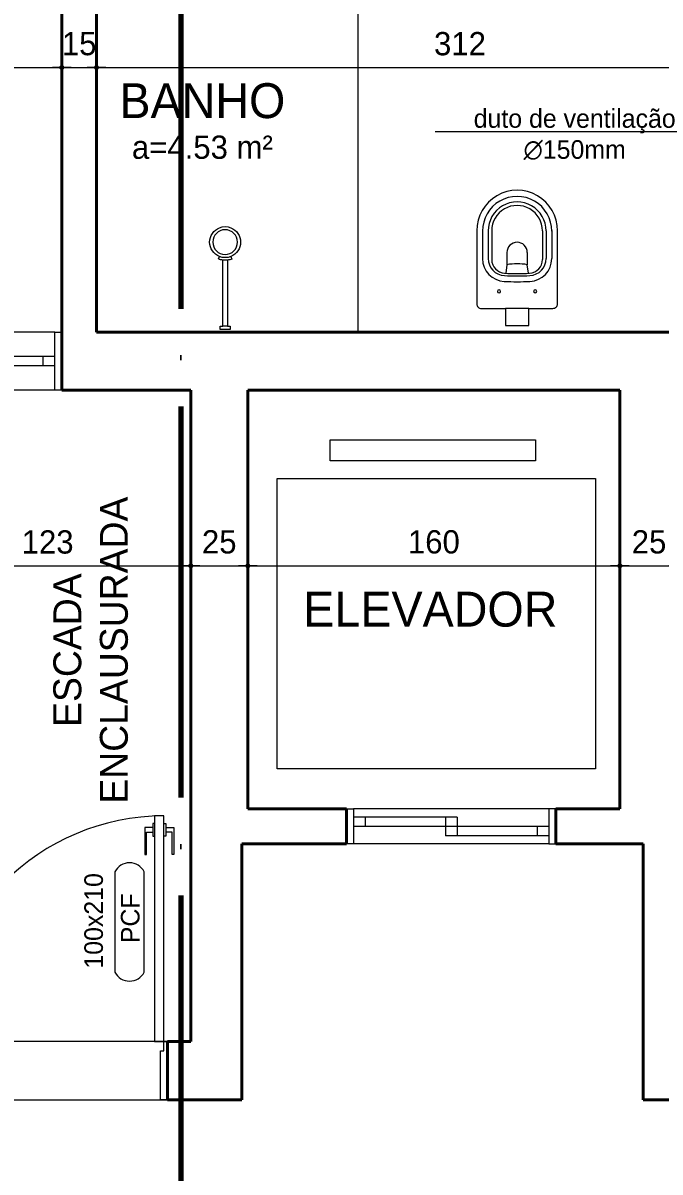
# Model space of a CAD drawing. Header units: millimetres. Extents: x 13204 to 24802, y 21209 to 40694.
# Drawn here: x 18803.6 to 19077.5, y 36364.8 to 36858.7 of the extents above; entities that cross this region are included whole.
import ezdxf
from ezdxf.enums import TextEntityAlignment as Align

# ---------------------------------------------------------------- set-up
doc = ezdxf.new("R2010")
doc.units = ezdxf.units.MM
doc.linetypes.add('ACAD_ISO04W100', pattern=[30, 24, -3, 0, -3])
doc.linetypes.add('CONTINU', pattern=[0])
for name, color, linetype, lineweight in [('COTAS', 30, 'Continuous', 5), ('ESPECARQ', 2, 'Continuous', 20), ('Esquadrias', 2, 'Continuous', 20), ('Linha Corte', 7, 'Continuous', 70), ('Louças', 150, 'Continuous', 15), ('Moveis', 6, 'Continuous', 13), ('PAREDE', 1, 'Continuous', 40), ('Paredes', 1, 'Continuous', 40), ('PISO', 5, 'Continuous', 5), ('TEXTO', 4, 'Continuous', 5)]:
    doc.layers.add(name, color=color, linetype=linetype, lineweight=lineweight)
doc.styles.add('LANA', font='stylu.ttf')
doc.styles.add('REGUA60', font='cityb___.ttf', dxfattribs={"width": 1.4})
doc.dimstyles.new('COTA 50', dxfattribs={"dimscale": 0, "dimtxt": 10, "dimasz": 0.5, "dimexe": 1.25, "dimexo": 5, "dimgap": 5, "dimtad": 1, "dimdec": 0, "dimtxsty": 'LANA', "dimblk": 'cota', "dimcen": 2.5, "dimse2": 1, "dimclrd": 256, "dimclre": 256, "dimclrt": 256, "dimaunit": 1, "dimadec": 0, "dimazin": 0, "dimtfac": 1, "dimtdec": 0, "dimtmove": 0, "dimatfit": 3, "dimldrblk": 'DOTSMALL', "dimfxl": 5, "dimfxlon": 1, "dimtzin": 9, "dimlwd": -1, "dimlwe": -1, "dimarcsym": 0})

# ---------------------------------------------------------------- blocks, each defined once
blk = doc.blocks.new('*U26', base_point=(58999.28, 5578.06))
at = {"layer": 'Esquadrias'}
for p, q in [((58997.78, 5675.06), (58993.78, 5675.06)), ((58993.78, 5675.06), (58993.78, 5578.06)), ((58997.78, 5578.06), (58997.78, 5675.06)), ((58993.03, 5670.06), (58989.53, 5670.06)), ((58989.53, 5670.06), (58989.53, 5658.56)), ((58993.78, 5671.81), (58993.03, 5671.81)), ((58993.03, 5671.81), (58993.03, 5666.31)), ((58997.78, 5671.81), (58998.53, 5671.81)), ((58998.53, 5671.81), (58998.53, 5666.31)), ((58998.53, 5670.06), (59002.03, 5670.06)), ((59002.03, 5670.06), (59002.03, 5658.56)), ((58990.28, 5658.56), (58990.28, 5668.06)), ((58990.28, 5668.06), (58993.03, 5668.06)), ((58993.03, 5666.31), (58993.78, 5666.31)), ((58998.53, 5666.31), (58997.78, 5666.31)), ((59001.28, 5668.06), (58998.53, 5668.06)), ((59001.28, 5658.56), (59001.28, 5668.06)), ((58989.53, 5658.56), (58990.28, 5658.56)), ((59002.03, 5658.56), (59001.28, 5658.56)), ((58900.78, 5578.06), (58899.28, 5578.06)), ((58900.78, 5574.06), (58900.78, 5578.06)), ((58993.78, 5578.06), (58997.78, 5578.06)), ((58997.78, 5578.06), (58999.28, 5578.06)), ((58997.78, 5574.06), (58997.78, 5578.06)), ((58902.28, 5574.06), (58900.78, 5574.06)), ((58902.28, 5553.06), (58902.28, 5574.06)), ((58996.28, 5553.06), (58996.28, 5574.06)), ((58996.28, 5574.06), (58997.78, 5574.06)), ((58899.28, 5553.06), (58902.28, 5553.06)), ((58999.28, 5553.06), (58996.28, 5553.06))]:
    blk.add_line(p, q, dxfattribs=at)
at = {"layer": 'Esquadrias', "color": 0}
blk.add_arc((58997.78, 5578.06), 97, 90, 180, dxfattribs=at)
blk = doc.blocks.new('7113117_p')
at = {"layer": 'Louças'}
blk.add_lwpolyline([(172.9, -144, 0.467984), (153.2, -124.3), (50, -124.3), (50, -50.4), (-50.4, -50.4), (-50.4, -124.3), (-153.6, -124.3, 0.441665), (-173.3, -144), (-173.3, -457.4, 1.008711), (172.9, -457.4)], format="xyb", close=True, dxfattribs=at)
at = {"layer": 'Louças', "linetype": 'CONTINU'}
blk.add_lwpolyline([(-50.4, -124.3), (50, -124.3)], dxfattribs=at)
at = {"layer": 'Louças', "color": 8, "linetype": 'CONTINU'}
for points in [[(-77.7, -190.6, 1), (-77.7, -204.4)], [(-77.7, -204.4, 1), (-77.7, -190.6)], [(77.7, -190.6, 1), (77.7, -204.4)], [(77.7, -204.4, 1), (77.7, -190.6)], [(-55.5, -240.3, 0.40075), (-148.8, -338.1)], [(55.1, -240.3, 0.027466), (-55.5, -240.3)], [(148.4, -338.1, 0.400736), (55.1, -240.3)], [(-55, -265.2, 0.398103), (-124.8, -338.9)], [(-53.8, -275.4, 0.398153), (-109.4, -334.2)], [(54.7, -265.2, 0.027933), (-55, -265.2)], [(53.4, -275.4, 0.02758), (-53.8, -275.4)], [(109, -334.2, 0.398153), (53.4, -275.4)], [(124.4, -338.9, 0.398024), (54.7, -265.2)], [(-43.9, -311.9, 0.088949), (43.5, -312)], [(-43.9, -364.6, 0.417873), (0, -408.2)], [(0, -408.2, 0.414762), (43.5, -364.6)], [(-148.8, -456.1, 1.005641), (148.4, -456.1)], [(-124.8, -457.4, 1.001107), (124.4, -457.1)], [(-109.4, -457.4, 1.001183), (109, -457.1)]]:
    blk.add_lwpolyline(points, format="xyb", dxfattribs=at)
for points in [[(-48.9, -275.2), (-43.9, -311.9)], [(43.5, -312), (48.5, -275.2)], [(-148.8, -458.5), (-148.8, -339)], [(-124.8, -457.4), (-124.8, -338.9)], [(-109.4, -457.4), (-109.4, -334.2)], [(-43.9, -364.6), (-43.9, -311.9)], [(43.5, -364.6), (43.5, -312)], [(109, -457.1), (109, -334.2)], [(124.4, -457.1), (124.4, -338.9)], [(148.4, -458.5), (148.4, -339)]]:
    blk.add_lwpolyline(points, dxfattribs=at)
blk = doc.blocks.new('Chu002')
at = {"layer": 'Louças'}
blk.add_line((-15, 23.1), (15, 23.1), dxfattribs=at)
blk.add_lwpolyline([(36.5, 657.1, 0.189243), (-36.5, 657.1, 0.681742), (-36.5, 470.9), (-43.2, 455.2, 0.063779), (-15, 447.8), (-15, 23.1), (-32, 23.1), (-32, 0), (32, 0), (32, 23.1), (15, 23.1), (15, 447.9, 0.063667), (43.1, 455.4), (36.5, 470.9, 0.681742)], format="xyb", close=True, dxfattribs=at)
blk.add_circle((0, 564), 80, dxfattribs=at)
for centre, radius, start, end in [((0, 564), 100, 248.5678, 291.4322), ((-0.3, 561.7), 114.8, 262.63886, 277.65289)]:
    blk.add_arc(centre, radius, start, end, dxfattribs=at)
blk = doc.blocks.new('*U61', base_point=(58349.85, 5643.23))
at = {"layer": 'Esquadrias'}
for p, q in [((58292.85, 5643.23), (58289.85, 5643.23)), ((58292.85, 5618.23), (58292.85, 5643.23)), ((58346.85, 5643.23), (58349.85, 5643.23)), ((58346.85, 5618.23), (58346.85, 5643.23)), ((58346.85, 5632.73), (58292.85, 5632.73)), ((58297.85, 5628.73), (58297.85, 5632.73)), ((58341.85, 5628.73), (58341.85, 5632.73)), ((58346.85, 5628.73), (58292.85, 5628.73)), ((58289.85, 5618.23), (58292.85, 5618.23)), ((58349.85, 5618.23), (58346.85, 5618.23))]:
    blk.add_line(p, q, dxfattribs=at)
at = {"layer": 'Esquadrias', "color": 0}
for p, q in [((58346.85, 5643.23), (58292.85, 5643.23)), ((58289.85, 5618.23), (58289.85, 5618.23)), ((58349.85, 5618.23), (58289.85, 5618.23)), ((58349.85, 5618.23), (58349.85, 5618.23))]:
    blk.add_line(p, q, dxfattribs=at)
blk = doc.blocks.new('*U55', base_point=(58441.78, 6014.14))
blk = doc.blocks.new('INDESQ2')
at = {"color": 0, "linetype": 'ByBlock'}
for p, q in [((4.318, 2.959), (-4.318, 2.959)), ((-4.318, 0.438), (4.318, 0.438))]:
    blk.add_line(p, q, dxfattribs=at)
at = {"color": 0}
for centre, start, end in [((-3.665, 1.698), 117.36541, 242.63459), ((3.665, 1.698), 297.36541, 62.63459)]:
    blk.add_arc(centre, 1.42, start, end, dxfattribs=at)
at = {"style": 'REGUA60', "width": 1.4, "flags": 9}
blk.add_attdef('LOCAL', text='', height=1.5, dxfattribs=at).set_placement((-0.08, -4.348), align=Align.CENTER)
at = {"layer": 'ESPECARQ', "color": 0, "style": 'REGUA60'}
for tag, width, p in [('COD', 1.1, (-0.08, 0.951)), ('DIM', 1.4, (-0.08, -2.169))]:
    blk.add_attdef(tag, text='', height=1.5, dxfattribs=dict(at, width=width)).set_placement(p, align=Align.CENTER)
blk = doc.blocks.new('cota')
at = {"layer": 'COTAS'}
blk.add_hatch(color=256, dxfattribs=at).paths.add_polyline_path([(-1.6, 0, 1), (1.6, 0, 1)])
for points in [[(-1.6, 0), (-8, 0)], [(0, 1.6), (0, 8)], [(8, 0), (1.6, 0)], [(0, -8), (0, -1.6)]]:
    blk.add_lwpolyline(points, dxfattribs=at)
blk.add_circle((0, 0), 1.6, dxfattribs=at)
blk = doc.blocks.new('*D570')
at = {"layer": 'COTAS', "transparency": 16777216}
for p, q in [((18676.72, 36834.55), (18676.72, 36840.8)), ((18677.22, 36839.55), (18819.77, 36839.55))]:
    blk.add_line(p, q, dxfattribs=at)
at = {"layer": 'Defpoints', "color": 0, "transparency": 16777216}
for p in [(18820.27, 36839.55), (18676.72, 36070.87), (18820.27, 36070.87)]:
    blk.add_point(p, dxfattribs=at)
at = {"layer": 'COTAS', "transparency": 16777216, "xscale": 0.5, "yscale": 0.5, "zscale": 0.5, "rotation": 180}
blk.add_blockref('cota', (18676.72, 36839.55), dxfattribs=at)
at = {"layer": 'COTAS', "transparency": 16777216, "xscale": 0.5, "yscale": 0.5, "zscale": 0.5}
blk.add_blockref('cota', (18820.27, 36839.55), dxfattribs=at)
at = {"layer": 'COTAS', "transparency": 16777216, "insert": (18748.49, 36849.77), "char_height": 10, "attachment_point": 5, "style": 'LANA'}
blk.add_mtext('144', dxfattribs=at)
blk = doc.blocks.new('_DotSmall')
at = {"layer": 'PAREDE', "color": 0, "const_width": 0.5}
blk.add_lwpolyline([(-0.0625, 0, 1), (0.0625, 0, 1)], format="xyb", close=True, dxfattribs=at)
blk = doc.blocks.new('*D571')
at = {"layer": 'COTAS', "transparency": 16777216}
for p, q in [((18820.27, 36834.55), (18820.27, 36840.8)), ((18820.77, 36839.55), (18834.77, 36839.55))]:
    blk.add_line(p, q, dxfattribs=at)
at = {"layer": 'Defpoints', "color": 0, "transparency": 16777216}
for p in [(18835.27, 36839.55), (18820.27, 36070.87), (18835.27, 36070.87)]:
    blk.add_point(p, dxfattribs=at)
at = {"layer": 'COTAS', "transparency": 16777216, "xscale": 0.5, "yscale": 0.5, "zscale": 0.5, "rotation": 180}
blk.add_blockref('cota', (18820.27, 36839.55), dxfattribs=at)
at = {"layer": 'COTAS', "transparency": 16777216, "xscale": 0.5, "yscale": 0.5, "zscale": 0.5}
blk.add_blockref('cota', (18835.27, 36839.55), dxfattribs=at)
at = {"layer": 'COTAS', "transparency": 16777216, "insert": (18827.77, 36849.76), "char_height": 10, "attachment_point": 5, "style": 'LANA'}
blk.add_mtext('15', dxfattribs=at)
blk = doc.blocks.new('*D572')
at = {"layer": 'COTAS', "transparency": 16777216}
for p, q in [((18835.27, 36834.55), (18835.27, 36840.8)), ((18835.77, 36839.55), (19147.22, 36839.55))]:
    blk.add_line(p, q, dxfattribs=at)
at = {"layer": 'Defpoints', "color": 0, "transparency": 16777216}
for p in [(19147.72, 36839.55), (18835.27, 36070.87), (19147.72, 36070.87)]:
    blk.add_point(p, dxfattribs=at)
at = {"layer": 'COTAS', "transparency": 16777216, "xscale": 0.5, "yscale": 0.5, "zscale": 0.5, "rotation": 180}
blk.add_blockref('cota', (18835.27, 36839.55), dxfattribs=at)
at = {"layer": 'COTAS', "transparency": 16777216, "xscale": 0.5, "yscale": 0.5, "zscale": 0.5}
blk.add_blockref('cota', (19147.72, 36839.55), dxfattribs=at)
at = {"layer": 'COTAS', "transparency": 16777216, "insert": (18991.49, 36849.73), "char_height": 10, "attachment_point": 5, "style": 'LANA'}
blk.add_mtext('312', dxfattribs=at)
blk = doc.blocks.new('*D590')
at = {"layer": 'COTAS', "transparency": 16777216}
for p, q in [((18752.72, 36620.4), (18752.72, 36626.65)), ((18753.22, 36625.4), (18875.22, 36625.4))]:
    blk.add_line(p, q, dxfattribs=at)
at = {"layer": 'Defpoints', "color": 0, "transparency": 16777216}
for p in [(18875.72, 36700.87), (18875.72, 36625.4), (18752.72, 36586.87)]:
    blk.add_point(p, dxfattribs=at)
at = {"layer": 'COTAS', "transparency": 16777216, "xscale": 0.5, "yscale": 0.5, "zscale": 0.5, "rotation": 180}
blk.add_blockref('cota', (18752.72, 36625.4), dxfattribs=at)
at = {"layer": 'COTAS', "transparency": 16777216, "xscale": 0.5, "yscale": 0.5, "zscale": 0.5}
blk.add_blockref('cota', (18875.72, 36625.4), dxfattribs=at)
at = {"layer": 'COTAS', "transparency": 16777216, "insert": (18814.22, 36635.57), "char_height": 10, "attachment_point": 5, "style": 'LANA'}
blk.add_mtext('123', dxfattribs=at)
blk = doc.blocks.new('*D591')
at = {"layer": 'COTAS', "transparency": 16777216}
for p, q in [((18875.72, 36630.4), (18875.72, 36624.15)), ((18876.22, 36625.4), (18899.77, 36625.4))]:
    blk.add_line(p, q, dxfattribs=at)
at = {"layer": 'Defpoints', "color": 0, "transparency": 16777216}
for p in [(18875.72, 36700.87), (18900.27, 36700.87), (18900.27, 36625.4)]:
    blk.add_point(p, dxfattribs=at)
at = {"layer": 'COTAS', "transparency": 16777216, "xscale": 0.5, "yscale": 0.5, "zscale": 0.5, "rotation": 180}
blk.add_blockref('cota', (18875.72, 36625.4), dxfattribs=at)
at = {"layer": 'COTAS', "transparency": 16777216, "xscale": 0.5, "yscale": 0.5, "zscale": 0.5}
blk.add_blockref('cota', (18900.27, 36625.4), dxfattribs=at)
at = {"layer": 'COTAS', "transparency": 16777216, "insert": (18887.99, 36635.61), "char_height": 10, "attachment_point": 5, "style": 'LANA'}
blk.add_mtext('25', dxfattribs=at)
blk = doc.blocks.new('*D592')
at = {"layer": 'COTAS', "transparency": 16777216}
for p, q in [((18900.27, 36630.4), (18900.27, 36624.15)), ((18900.77, 36625.4), (19059.77, 36625.4))]:
    blk.add_line(p, q, dxfattribs=at)
at = {"layer": 'Defpoints', "color": 0, "transparency": 16777216}
for p in [(18900.27, 36700.87), (19060.27, 36700.87), (19060.27, 36625.4)]:
    blk.add_point(p, dxfattribs=at)
at = {"layer": 'COTAS', "transparency": 16777216, "xscale": 0.5, "yscale": 0.5, "zscale": 0.5, "rotation": 180}
blk.add_blockref('cota', (18900.27, 36625.4), dxfattribs=at)
at = {"layer": 'COTAS', "transparency": 16777216, "xscale": 0.5, "yscale": 0.5, "zscale": 0.5}
blk.add_blockref('cota', (19060.27, 36625.4), dxfattribs=at)
at = {"layer": 'COTAS', "transparency": 16777216, "insert": (18980.27, 36635.62), "char_height": 10, "attachment_point": 5, "style": 'LANA'}
blk.add_mtext('160', dxfattribs=at)
blk = doc.blocks.new('*D423')
at = {"layer": 'COTAS', "transparency": 16777216}
for p, q in [((19060.27, 36630.4), (19060.27, 36624.15)), ((19060.77, 36625.4), (19084.77, 36625.4))]:
    blk.add_line(p, q, dxfattribs=at)
at = {"layer": 'Defpoints', "color": 0, "transparency": 16777216}
for p in [(19060.27, 36700.87), (19085.27, 36680.87), (19085.27, 36625.4)]:
    blk.add_point(p, dxfattribs=at)
at = {"layer": 'COTAS', "transparency": 16777216, "xscale": 0.5, "yscale": 0.5, "zscale": 0.5, "rotation": 180}
blk.add_blockref('cota', (19060.27, 36625.4), dxfattribs=at)
at = {"layer": 'COTAS', "transparency": 16777216, "xscale": 0.5, "yscale": 0.5, "zscale": 0.5}
blk.add_blockref('cota', (19085.27, 36625.4), dxfattribs=at)
at = {"layer": 'COTAS', "transparency": 16777216, "insert": (19072.77, 36635.61), "char_height": 10, "attachment_point": 5, "style": 'LANA'}
blk.add_mtext('25', dxfattribs=at)
blk = doc.blocks.new('*D702')
at = {"layer": 'COTAS', "transparency": 16777216}
for p, q in [((18793.02, 36251.37), (18793.02, 36395.37)), ((18798.02, 36250.87), (18791.77, 36250.87))]:
    blk.add_line(p, q, dxfattribs=at)
at = {"layer": 'Defpoints', "color": 0, "transparency": 16777216}
for p in [(18793.02, 36395.87), (18793.02, 36395.87), (18820.27, 36250.87)]:
    blk.add_point(p, dxfattribs=at)
at = {"layer": 'COTAS', "transparency": 16777216, "xscale": 0.5, "yscale": 0.5, "zscale": 0.5}
for p, rotation in [((18793.02, 36395.87), 90), ((18793.02, 36250.87), 270)]:
    blk.add_blockref('cota', p, dxfattribs=dict(at, rotation=rotation))
at = {"layer": 'COTAS', "transparency": 16777216, "insert": (18782.79, 36323.37), "char_height": 10, "attachment_point": 5, "rotation": 90, "style": 'LANA'}
blk.add_mtext('145', dxfattribs=at)
blk = doc.blocks.new('*D705')
at = {"layer": 'COTAS', "transparency": 16777216}
for p, q in [((18793.02, 36726.37), (18793.02, 36870.37)), ((18793.02, 36725.87), (18794.27, 36725.87))]:
    blk.add_line(p, q, dxfattribs=at)
at = {"layer": 'Defpoints', "color": 0, "transparency": 16777216}
for p in [(18793.02, 36870.87), (18835.27, 36870.87), (18793.02, 36725.87)]:
    blk.add_point(p, dxfattribs=at)
at = {"layer": 'COTAS', "transparency": 16777216, "xscale": 0.5, "yscale": 0.5, "zscale": 0.5}
for p, rotation in [((18793.02, 36870.87), 90), ((18793.02, 36725.87), 270)]:
    blk.add_blockref('cota', p, dxfattribs=dict(at, rotation=rotation))
at = {"layer": 'COTAS', "transparency": 16777216, "insert": (18782.79, 36798.37), "char_height": 10, "attachment_point": 5, "rotation": 90, "style": 'LANA'}
blk.add_mtext('145', dxfattribs=at)

msp = doc.modelspace()

# ---------------------------------------------------------------- linework, layer by layer
at = {"layer": 'Esquadrias'}
for p, q in [((18942.72, 36520.87), (18945.72, 36520.87)), ((18945.72, 36520.87), (18945.72, 36505.87)), ((19032.72, 36520.87), (19029.72, 36520.87)), ((19029.72, 36520.87), (19029.72, 36505.87)), ((18990.22, 36517.37), (18945.72, 36517.37)), ((18950.72, 36517.37), (18950.72, 36513.37)), ((18985.22, 36517.37), (18985.22, 36509.37)), ((18990.22, 36517.37), (18990.22, 36509.37)), ((19029.72, 36513.37), (18945.72, 36513.37)), ((19024.72, 36513.37), (19024.72, 36509.37)), ((18945.72, 36505.87), (18942.72, 36505.87)), ((19029.72, 36509.37), (18985.22, 36509.37)), ((19029.72, 36505.87), (19032.72, 36505.87))]:
    msp.add_line(p, q, dxfattribs=at)
at = {"layer": 'Linha Corte', "linetype": 'ACAD_ISO04W100', "ltscale": 7}
msp.add_line((18871.55, 37113.99), (18871.55, 35677.84), dxfattribs=at)
at = {"layer": 'Louças'}
msp.add_line((18947.72, 36725.87), (18947.72, 36870.87), dxfattribs=at)
at = {"layer": 'Moveis'}
for p, q in [((18935.71, 36679.53), (19023.94, 36679.53)), ((18935.71, 36670.46), (18935.71, 36679.53)), ((19023.94, 36679.53), (19023.94, 36670.46)), ((19023.94, 36670.46), (18935.71, 36670.46)), ((18912.95, 36662.92), (19049.75, 36662.92)), ((18912.95, 36538.08), (18912.95, 36662.92)), ((19049.75, 36662.92), (19049.75, 36538.08)), ((19049.75, 36538.08), (18912.95, 36538.08))]:
    msp.add_line(p, q, dxfattribs=at)
at = {"layer": 'PAREDE'}
for p, q in [((19060.27, 36700.87), (18900.27, 36700.87)), ((18900.27, 36700.87), (18900.27, 36520.87)), ((18942.72, 36505.87), (18942.72, 36520.87)), ((18942.72, 36505.87), (18942.72, 36520.87)), ((19032.72, 36520.87), (19032.72, 36505.87)), ((19032.72, 36505.87), (19032.72, 36520.87))]:
    msp.add_line(p, q, dxfattribs=at)
at = {"layer": 'Paredes'}
for p, q in [((18820.27, 36725.87), (18820.27, 36885.87)), ((18835.27, 36725.87), (18835.27, 36870.87)), ((18820.27, 36725.87), (18820.27, 36700.87)), ((19147.72, 36725.87), (18835.27, 36725.87)), ((18875.72, 36700.87), (18820.27, 36700.87)), ((18875.72, 36700.87), (18875.72, 36420.87)), ((19060.27, 36520.87), (19060.27, 36700.87)), ((18900.27, 36520.87), (18942.72, 36520.87)), ((19032.72, 36520.87), (19060.27, 36520.87)), ((18897.72, 36505.87), (18897.72, 36395.87)), ((18897.72, 36505.87), (18942.72, 36505.87)), ((19032.72, 36505.87), (19070.27, 36505.87)), ((19070.27, 36395.87), (19070.27, 36505.87)), ((18875.72, 36420.87), (18865.72, 36420.87)), ((18865.72, 36420.87), (18865.72, 36395.87)), ((18897.72, 36395.87), (18865.72, 36395.87)), ((19095.27, 36395.87), (19070.27, 36395.87)), ((19095.27, 36395.87), (19070.27, 36395.87))]:
    msp.add_line(p, q, dxfattribs=at)
at = {"layer": 'PISO'}
for p, q in [((19029.72, 36520.87), (18945.72, 36520.87)), ((19029.72, 36505.87), (18945.72, 36505.87))]:
    msp.add_line(p, q, dxfattribs=at)
msp.add_lwpolyline([(18765.72, 36420.87), (18765.72, 36395.87), (18865.72, 36395.87), (18865.72, 36420.87)], close=True, dxfattribs=at)
at = {"layer": 'TEXTO'}
msp.add_line((18980.79, 36812), (19089.34, 36812), dxfattribs=at)

# ---------------------------------------------------------------- block references
at = {"layer": 'Esquadrias', "color": 5}
for name, p in [('*U61', (18820.27, 36725.87)), ('*U26', (18865.72, 36420.87))]:
    msp.add_blockref(name, p, dxfattribs=at)
at = {"layer": 'Louças', "xscale": 0.1000000000349246, "yscale": 0.1000000000349246, "zscale": 0.1, "rotation": 180}
msp.add_blockref('7113117_p', (19016.04, 36723.6), dxfattribs=at)
at = {"layer": 'Louças', "xscale": -0.06666666670935228, "yscale": 0.06666666670935228, "zscale": 0.06666666666666667}
msp.add_blockref('Chu002', (18890.54, 36726.9), dxfattribs=at)
at = {"layer": 'TEXTO'}
ref = msp.add_blockref('*U55', (18880.74, 36817.8), dxfattribs=at)
ref.add_attrib('AMBIENTE', 'BANHO', dxfattribs={"color": 0, "height": 15, "style": 'LANA'}).set_placement((18880.74, 36817.8), align=Align.CENTER)
ref.add_attrib('ÁREA', 'a=4.53 m²', dxfattribs={"color": 0, "height": 10, "style": 'LANA'}).set_placement((18880.74, 36800.3), align=Align.CENTER)
ref = msp.add_blockref('INDESQ2', (18840.94, 36472.3), dxfattribs=dict(at, xscale=4.999999999999704, yscale=4.999999999999704, zscale=4.999999999999704, rotation=269.9933850202379))
ref.add_attrib('COD', 'PCF', dxfattribs={"layer": 'ESPECARQ', "color": 0, "height": 8, "rotation": 89.9934, "style": 'LANA'}).set_placement((18853.73, 36473.89), align=Align.CENTER)
ref.add_attrib('DIM', '100x210', dxfattribs={"layer": 'ESPECARQ', "color": 0, "height": 8, "rotation": 89.9934, "style": 'LANA'}).set_placement((18837.99, 36472.78), align=Align.CENTER)

# ---------------------------------------------------------------- texts
at = {"layer": 'TEXTO', "width": 175.9752, "attachment_point": 5, "style": 'LANA'}
for s, insert, char_height in [('duto de ventilação\\P∅150mm', (19040.8, 36810.72), 8), ('ELEVADOR', (18978.75, 36606.65), 15)]:
    msp.add_mtext(s, dxfattribs=dict(at, insert=insert, char_height=char_height))
at = {"layer": 'TEXTO', "insert": (18832.76, 36589.14), "char_height": 12, "width": 175.9752, "attachment_point": 5, "rotation": 90, "style": 'LANA'}
msp.add_mtext('ESCADA\\PENCLAUSURADA', dxfattribs=at)

# ---------------------------------------------------------------- dimensions: what is measured, and where the dimension line sits
at = {"layer": 'COTAS'}
for base, p1, p2, picture, middle in [((18793.02, 36870.87), (18793.02, 36725.87), (18835.27, 36870.87), '*D705', (18782.79, 36798.37)), ((18793.02, 36395.87), (18820.27, 36250.87), (18793.02, 36395.87), '*D702', (18782.79, 36323.37))]:
    dim = msp.add_linear_dim(base=base, p1=p1, p2=p2, angle=90, dimstyle='COTA 50', override={"dimscale": 1, "dimtmove": 1}, dxfattribs=at)
    dim.commit()
    dim.dimension.update_dxf_attribs({"geometry": picture, "text_midpoint": middle})
for base, p1, p2, picture, middle in [((18820.27, 36839.55), (18676.72, 36070.87), (18820.27, 36070.87), '*D570', (18748.49, 36849.77)), ((19147.72, 36839.55), (18835.27, 36070.87), (19147.72, 36070.87), '*D572', (18991.49, 36849.73)), ((18875.72, 36625.4), (18752.72, 36586.87), (18875.72, 36700.87), '*D590', (18814.22, 36635.57)), ((19060.27, 36625.4), (18900.27, 36700.87), (19060.27, 36700.87), '*D592', (18980.27, 36635.62))]:
    dim = msp.add_linear_dim(base=base, p1=p1, p2=p2, dimstyle='COTA 50', override={"dimscale": 1}, dxfattribs=at)
    dim.commit()
    dim.dimension.update_dxf_attribs({"geometry": picture, "text_midpoint": middle})
for base, p1, p2, picture, middle in [((18835.27, 36839.55), (18820.27, 36070.87), (18835.27, 36070.87), '*D571', (18827.77, 36839.55)), ((18900.27, 36625.4), (18875.72, 36700.87), (18900.27, 36700.87), '*D591', (18887.99, 36625.4)), ((19085.27, 36625.4), (19060.27, 36700.87), (19085.27, 36680.87), '*D423', (19072.77, 36625.4))]:
    dim = msp.add_linear_dim(base=base, p1=p1, p2=p2, dimstyle='COTA 50', override={"dimscale": 1}, dxfattribs=at)
    dim.commit()
    dim.dimension.update_dxf_attribs({"geometry": picture, "text_midpoint": middle, "dimtype": 160})

doc.saveas('drawing.dxf')
